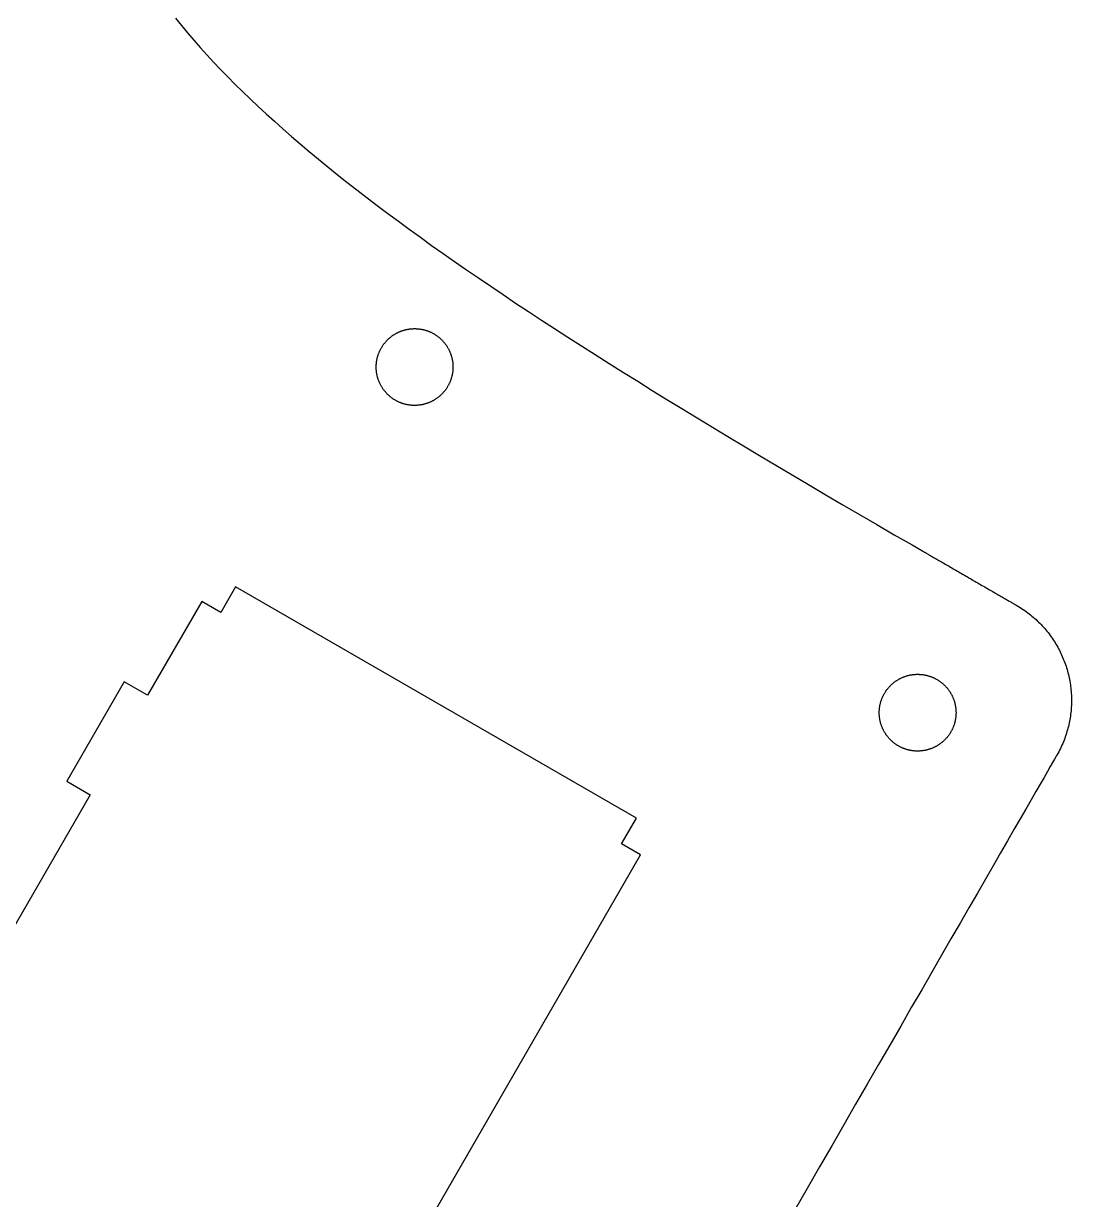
# Model space of a CAD drawing. Header units: millimetres. Extents: x 6 to 315, y 6 to 140.
# Drawn here: x 286.33 to 315.01, y 37.8 to 69.96 of the extents above; entities that cross this region are included whole.
import ezdxf

# ---------------------------------------------------------------- set-up
doc = ezdxf.new("R2010")
doc.units = ezdxf.units.MM
doc.layers.add('CUT', color=7, linetype='CONTINUOUS', true_color=0x000000)

msp = doc.modelspace()

# ---------------------------------------------------------------- linework, layer by layer
at = {"layer": 'CUT'}
for p, q in [((290.487765, 70.102998), (290.648677, 69.904328)), ((290.648677, 69.904328), (290.814529, 69.705305)), ((290.814529, 69.705305), (290.985674, 69.50593)), ((290.985674, 69.50593), (291.161407, 69.306201)), ((291.161407, 69.306201), (291.34208, 69.10612)), ((291.34208, 69.10612), (291.527693, 68.906039)), ((291.527693, 68.906039), (291.718247, 68.705252)), ((291.718247, 68.705252), (291.913741, 68.503759)), ((291.913741, 68.503759), (292.114175, 68.302266)), ((292.114175, 68.302266), (292.319902, 68.100068)), ((292.319902, 68.100068), (292.530217, 67.897516)), ((292.530217, 67.897516), (292.745825, 67.693906)), ((292.745825, 67.693906), (292.966373, 67.489943)), ((292.966373, 67.489943), (293.191861, 67.285628)), ((293.191861, 67.285628), (293.422643, 67.080253)), ((293.422643, 67.080253), (293.658365, 66.874173)), ((293.658365, 66.874173), (293.899027, 66.667387)), ((293.899027, 66.667387), (294.144982, 66.459895)), ((294.144982, 66.459895), (294.395878, 66.251345)), ((294.395878, 66.251345), (294.652066, 66.042089)), ((294.652066, 66.042089), (294.913195, 65.831774)), ((294.913195, 65.831774), (295.179265, 65.620754)), ((295.179265, 65.620754), (295.450627, 65.408675)), ((295.450627, 65.408675), (295.727283, 65.195537)), ((295.727283, 65.195537), (296.008879, 64.980988)), ((296.008879, 64.980988), (296.295768, 64.765733)), ((296.295768, 64.765733), (296.58795, 64.549419)), ((296.58795, 64.549419), (296.885072, 64.331694)), ((296.885072, 64.331694), (297.187488, 64.11291)), ((297.187488, 64.11291), (297.495197, 63.892715)), ((297.495197, 63.892715), (297.808199, 63.671461)), ((297.808199, 63.671461), (298.126141, 63.448796)), ((298.126141, 63.448796), (298.449729, 63.224719)), ((298.449729, 63.224719), (298.778258, 62.999583)), ((298.778258, 62.999583), (299.112079, 62.772683)), ((299.112079, 62.772683), (299.451194, 62.544372)), ((299.451194, 62.544372), (299.795602, 62.314649)), ((299.795602, 62.314649), (300.145303, 62.083162)), ((300.145303, 62.083162), (300.50065, 61.850263)), ((300.50065, 61.850263), (300.860938, 61.615952)), ((296.438683, 61.431751), (296.451386, 61.440573)), ((296.451386, 61.440573), (296.464443, 61.449042)), ((296.464443, 61.449042), (296.477852, 61.457511)), ((296.477852, 61.457511), (296.491262, 61.465627)), ((296.491262, 61.465627), (296.504671, 61.47339)), ((296.504671, 61.47339), (296.51808, 61.481153)), ((296.51808, 61.481153), (296.531842, 61.488917)), ((296.531842, 61.488917), (296.545957, 61.495974)), ((296.545957, 61.495974), (296.55972, 61.503385)), ((296.55972, 61.503385), (296.573835, 61.510089)), ((296.573835, 61.510089), (296.58795, 61.516794)), ((296.58795, 61.516794), (296.602418, 61.523499)), ((296.602418, 61.523499), (296.616886, 61.52985)), ((296.616886, 61.52985), (296.631354, 61.535849)), ((296.631354, 61.535849), (296.646175, 61.541848)), ((296.646175, 61.541848), (296.660995, 61.547494)), ((296.660995, 61.547494), (296.675816, 61.552787)), ((296.675816, 61.552787), (296.690637, 61.558081)), ((296.690637, 61.558081), (296.705811, 61.563021)), ((296.705811, 61.563021), (296.720984, 61.567961)), ((296.720984, 61.567961), (296.736158, 61.572549)), ((296.736158, 61.572549), (296.751685, 61.576783)), ((296.751685, 61.576783), (296.767211, 61.581018)), ((296.767211, 61.581018), (296.782738, 61.584899)), ((296.782738, 61.584899), (296.798265, 61.588428)), ((296.798265, 61.588428), (296.814144, 61.591957)), ((296.814144, 61.591957), (296.830023, 61.595133)), ((296.830023, 61.595133), (296.845903, 61.597956)), ((296.845903, 61.597956), (296.861782, 61.600779)), ((296.861782, 61.600779), (296.878015, 61.603249)), ((296.878015, 61.603249), (296.894247, 61.605366)), ((296.894247, 61.605366), (296.910479, 61.607483)), ((296.910479, 61.607483), (296.926712, 61.609248)), ((296.926712, 61.609248), (296.942944, 61.610659)), ((296.942944, 61.610659), (296.959529, 61.611718)), ((296.959529, 61.611718), (296.976115, 61.612777)), ((296.976115, 61.612777), (296.9927, 61.613482)), ((296.9927, 61.613482), (297.009285, 61.613835)), ((297.009285, 61.613835), (297.02587, 61.614188)), ((297.02587, 61.614188), (297.042808, 61.614188)), ((297.042808, 61.614188), (297.059394, 61.613835)), ((297.059394, 61.613835), (297.075979, 61.613129)), ((297.075979, 61.613129), (297.092564, 61.612424)), ((297.092564, 61.612424), (297.109149, 61.611365)), ((297.109149, 61.611365), (297.125382, 61.609954)), ((297.125382, 61.609954), (297.141967, 61.608189)), ((297.141967, 61.608189), (297.158199, 61.606425)), ((297.158199, 61.606425), (297.174431, 61.604308)), ((297.174431, 61.604308), (297.190311, 61.60219)), ((297.190311, 61.60219), (297.206543, 61.599367)), ((297.206543, 61.599367), (297.222423, 61.596544)), ((297.222423, 61.596544), (297.238302, 61.593721)), ((297.238302, 61.593721), (297.254182, 61.590192)), ((297.254182, 61.590192), (297.269708, 61.586664)), ((297.269708, 61.586664), (297.285588, 61.582782)), ((297.285588, 61.582782), (297.301114, 61.5789)), ((297.301114, 61.5789), (297.316288, 61.574666)), ((297.316288, 61.574666), (297.331815, 61.570078)), ((297.331815, 61.570078), (297.346988, 61.565491)), ((297.346988, 61.565491), (297.362162, 61.560551)), ((297.362162, 61.560551), (297.376983, 61.55561)), ((297.376983, 61.55561), (297.392157, 61.550317)), ((297.392157, 61.550317), (297.406977, 61.544671)), ((297.406977, 61.544671), (297.421798, 61.538672)), ((297.421798, 61.538672), (297.436266, 61.532673)), ((297.436266, 61.532673), (297.450734, 61.526675)), ((297.450734, 61.526675), (297.465202, 61.520323)), ((297.465202, 61.520323), (297.479317, 61.513618)), ((297.479317, 61.513618), (297.493432, 61.506561)), ((297.493432, 61.506561), (297.507547, 61.499856)), ((297.507547, 61.499856), (297.521662, 61.492445)), ((297.521662, 61.492445), (297.535425, 61.485035)), ((297.535425, 61.485035), (297.548834, 61.477272)), ((297.548834, 61.477272), (297.562596, 61.469508)), ((297.562596, 61.469508), (297.576005, 61.461392)), ((297.576005, 61.461392), (297.589062, 61.453276)), ((297.589062, 61.453276), (297.602471, 61.444807)), ((297.602471, 61.444807), (297.615528, 61.436338)), ((297.615528, 61.436338), (297.628231, 61.427516)), ((300.860938, 61.615952), (301.226518, 61.379878)), ((296.130621, 61.106398), (296.138737, 61.119807)), ((296.138737, 61.119807), (296.147206, 61.132864)), ((296.147206, 61.132864), (296.155675, 61.14592)), ((296.155675, 61.14592), (296.164497, 61.158977)), ((296.164497, 61.158977), (296.173319, 61.17168)), ((296.173319, 61.17168), (296.182494, 61.184384)), ((296.182494, 61.184384), (296.191669, 61.196735)), ((296.191669, 61.196735), (296.201197, 61.209085)), ((296.201197, 61.209085), (296.211077, 61.221436)), ((296.211077, 61.221436), (296.220958, 61.233434)), ((296.220958, 61.233434), (296.230838, 61.245432)), ((296.230838, 61.245432), (296.241072, 61.257077)), ((296.241072, 61.257077), (296.251305, 61.268721)), ((296.251305, 61.268721), (296.261891, 61.280014)), ((296.261891, 61.280014), (296.272478, 61.291306)), ((296.272478, 61.291306), (296.283417, 61.302598)), ((296.283417, 61.302598), (296.294356, 61.313537)), ((296.294356, 61.313537), (296.305648, 61.324476)), ((296.305648, 61.324476), (296.31694, 61.335062)), ((296.31694, 61.335062), (296.328232, 61.345296)), ((296.328232, 61.345296), (296.339877, 61.355882)), ((296.339877, 61.355882), (296.351875, 61.365763)), ((296.351875, 61.365763), (296.363873, 61.375643)), ((296.363873, 61.375643), (296.375871, 61.385524)), ((296.375871, 61.385524), (296.388221, 61.395051)), ((296.388221, 61.395051), (296.400572, 61.404579)), ((296.400572, 61.404579), (296.412923, 61.413754)), ((296.412923, 61.413754), (296.425626, 61.422929)), ((296.425626, 61.422929), (296.438683, 61.431751)), ((297.628231, 61.427516), (297.640935, 61.418341)), ((297.640935, 61.418341), (297.653638, 61.409167)), ((297.653638, 61.409167), (297.665989, 61.399992)), ((297.665989, 61.399992), (297.67834, 61.390464)), ((297.67834, 61.390464), (297.690691, 61.380583)), ((297.690691, 61.380583), (297.702688, 61.370703)), ((297.702688, 61.370703), (297.714333, 61.360822)), ((297.714333, 61.360822), (297.725978, 61.350589)), ((297.725978, 61.350589), (297.737623, 61.340355)), ((297.737623, 61.340355), (297.749268, 61.329769)), ((297.749268, 61.329769), (297.760207, 61.31883)), ((297.760207, 61.31883), (297.771499, 61.307891)), ((297.771499, 61.307891), (297.782439, 61.296952)), ((297.782439, 61.296952), (297.793025, 61.28566)), ((297.793025, 61.28566), (297.803611, 61.274367)), ((297.803611, 61.274367), (297.814197, 61.262723)), ((297.814197, 61.262723), (297.824431, 61.251078)), ((297.824431, 61.251078), (297.834664, 61.239433)), ((297.834664, 61.239433), (297.844545, 61.227435)), ((297.844545, 61.227435), (297.854073, 61.215437)), ((297.854073, 61.215437), (297.863953, 61.203086)), ((297.863953, 61.203086), (297.873128, 61.190736)), ((297.873128, 61.190736), (297.882303, 61.178032)), ((297.882303, 61.178032), (297.891478, 61.165328)), ((297.891478, 61.165328), (297.900299, 61.152625)), ((297.900299, 61.152625), (297.909121, 61.139568)), ((297.909121, 61.139568), (297.91759, 61.126512)), ((297.91759, 61.126512), (297.925707, 61.113103)), ((301.226518, 61.379878), (301.597745, 61.142039)), ((301.597745, 61.142039), (301.974265, 60.902788)), ((296.00288, 60.784221), (296.006408, 60.799748)), ((296.006408, 60.799748), (296.009937, 60.815627)), ((296.009937, 60.815627), (296.014172, 60.831154)), ((296.014172, 60.831154), (296.018406, 60.846681)), ((296.018406, 60.846681), (296.022641, 60.861854)), ((296.022641, 60.861854), (296.027228, 60.877028)), ((296.027228, 60.877028), (296.032169, 60.892202)), ((296.032169, 60.892202), (296.037109, 60.907375)), ((296.037109, 60.907375), (296.042402, 60.922196)), ((296.042402, 60.922196), (296.048048, 60.937017)), ((296.048048, 60.937017), (296.053694, 60.951838)), ((296.053694, 60.951838), (296.059693, 60.966659)), ((296.059693, 60.966659), (296.065692, 60.981127)), ((296.065692, 60.981127), (296.072396, 60.995595)), ((296.072396, 60.995595), (296.078748, 61.00971)), ((296.078748, 61.00971), (296.085453, 61.023825)), ((296.085453, 61.023825), (296.09251, 61.03794)), ((296.09251, 61.03794), (296.099921, 61.052055)), ((296.099921, 61.052055), (296.107331, 61.065817)), ((296.107331, 61.065817), (296.114742, 61.079579)), ((296.114742, 61.079579), (296.122505, 61.092989)), ((296.122505, 61.092989), (296.130621, 61.106398)), ((297.925707, 61.113103), (297.933823, 61.099693)), ((297.933823, 61.099693), (297.941586, 61.086284)), ((297.941586, 61.086284), (297.949349, 61.072522)), ((297.949349, 61.072522), (297.95676, 61.05876)), ((297.95676, 61.05876), (297.96417, 61.044997)), ((297.96417, 61.044997), (297.971228, 61.030882)), ((297.971228, 61.030882), (297.978285, 61.016767)), ((297.978285, 61.016767), (297.98499, 61.002652)), ((297.98499, 61.002652), (297.991342, 60.988184)), ((297.991342, 60.988184), (297.997694, 60.973716)), ((297.997694, 60.973716), (298.003692, 60.959248)), ((298.003692, 60.959248), (298.009338, 60.944427)), ((298.009338, 60.944427), (298.014985, 60.929607)), ((298.014985, 60.929607), (298.020631, 60.914786)), ((298.020631, 60.914786), (298.025571, 60.899965)), ((298.025571, 60.899965), (298.030511, 60.884791)), ((298.030511, 60.884791), (298.035451, 60.869618)), ((298.035451, 60.869618), (298.040039, 60.854091)), ((298.040039, 60.854091), (298.044273, 60.838917)), ((298.044273, 60.838917), (298.048155, 60.823391)), ((298.048155, 60.823391), (298.052037, 60.807864)), ((298.052037, 60.807864), (298.055565, 60.791985)), ((298.055565, 60.791985), (298.059094, 60.776458)), ((301.974265, 60.902788), (302.356078, 60.66142)), ((295.979943, 60.58908), (295.980648, 60.606018)), ((295.979943, 60.572495), (295.979943, 60.58908)), ((295.979943, 60.55591), (295.979943, 60.572495)), ((295.979943, 60.538972), (295.979943, 60.55591)), ((295.980648, 60.522387), (295.979943, 60.538972)), ((295.980648, 60.606018), (295.981354, 60.622604)), ((295.981354, 60.505801), (295.980648, 60.522387)), ((295.981354, 60.622604), (295.982413, 60.638836)), ((295.982413, 60.489216), (295.981354, 60.505801)), ((295.982413, 60.638836), (295.983824, 60.655421)), ((295.983824, 60.472984), (295.982413, 60.489216)), ((295.983824, 60.655421), (295.985236, 60.671654)), ((295.985236, 60.456399), (295.983824, 60.472984)), ((295.985236, 60.671654), (295.987, 60.688239)), ((295.987, 60.688239), (295.989118, 60.704471)), ((295.989118, 60.704471), (295.991235, 60.720351)), ((295.991235, 60.720351), (295.994058, 60.736583)), ((295.994058, 60.736583), (295.996528, 60.752462)), ((295.996528, 60.752462), (295.999704, 60.768342)), ((295.999704, 60.768342), (296.00288, 60.784221)), ((298.059094, 60.776458), (298.06227, 60.760579)), ((298.06227, 60.760579), (298.065093, 60.744346)), ((298.065093, 60.744346), (298.067916, 60.728467)), ((298.067916, 60.728467), (298.070033, 60.712234)), ((298.070033, 60.712234), (298.072151, 60.696355)), ((298.072151, 60.696355), (298.074268, 60.67977)), ((298.074268, 60.67977), (298.076032, 60.663537)), ((298.076032, 60.663537), (298.077444, 60.647305)), ((298.077444, 60.4811), (298.076032, 60.464868)), ((298.077444, 60.647305), (298.078502, 60.63072)), ((298.078502, 60.497685), (298.077444, 60.4811)), ((298.078502, 60.63072), (298.079208, 60.614135)), ((298.079208, 60.51427), (298.078502, 60.497685)), ((298.079208, 60.614135), (298.079914, 60.597549)), ((298.079914, 60.530856), (298.079208, 60.51427)), ((298.079914, 60.597549), (298.080267, 60.580964)), ((298.080267, 60.547441), (298.079914, 60.530856)), ((298.080267, 60.580964), (298.08062, 60.564026)), ((298.08062, 60.564026), (298.080267, 60.547441)), ((302.356078, 60.66142), (302.743184, 60.418288)), ((295.987, 60.440166), (295.985236, 60.456399)), ((295.989118, 60.423934), (295.987, 60.440166)), ((295.991235, 60.408054), (295.989118, 60.423934)), ((295.994058, 60.391822), (295.991235, 60.408054)), ((295.996528, 60.375943), (295.994058, 60.391822)), ((295.999704, 60.360063), (295.996528, 60.375943)), ((296.00288, 60.344184), (295.999704, 60.360063)), ((296.006408, 60.328304), (296.00288, 60.344184)), ((296.009937, 60.312778), (296.006408, 60.328304)), ((296.014172, 60.297251), (296.009937, 60.312778)), ((296.018406, 60.281724), (296.014172, 60.297251)), ((296.022641, 60.266551), (296.018406, 60.281724)), ((296.027228, 60.251024), (296.022641, 60.266551)), ((296.032169, 60.23585), (296.027228, 60.251024)), ((296.037109, 60.22103), (296.032169, 60.23585)), ((296.042402, 60.205856), (296.037109, 60.22103)), ((296.048048, 60.191035), (296.042402, 60.205856)), ((296.053694, 60.176567), (296.048048, 60.191035)), ((296.059693, 60.161746), (296.053694, 60.176567)), ((296.065692, 60.147278), (296.059693, 60.161746)), ((297.997694, 60.154689), (297.991342, 60.140221)), ((298.003692, 60.169157), (297.997694, 60.154689)), ((298.009338, 60.183625), (298.003692, 60.169157)), ((298.014985, 60.198445), (298.009338, 60.183625)), ((298.020631, 60.213619), (298.014985, 60.198445)), ((298.025571, 60.22844), (298.020631, 60.213619)), ((298.030511, 60.243614), (298.025571, 60.22844)), ((298.035451, 60.258787), (298.030511, 60.243614)), ((298.040039, 60.273961), (298.035451, 60.258787)), ((298.044273, 60.289488), (298.040039, 60.273961)), ((298.048155, 60.305014), (298.044273, 60.289488)), ((298.052037, 60.320541), (298.048155, 60.305014)), ((298.055565, 60.33642), (298.052037, 60.320541)), ((298.059094, 60.351947), (298.055565, 60.33642)), ((298.06227, 60.367826), (298.059094, 60.351947)), ((298.065093, 60.383706), (298.06227, 60.367826)), ((298.067916, 60.399938), (298.065093, 60.383706)), ((298.070033, 60.415818), (298.067916, 60.399938)), ((298.072151, 60.43205), (298.070033, 60.415818)), ((298.074268, 60.448282), (298.072151, 60.43205)), ((298.076032, 60.464868), (298.074268, 60.448282)), ((302.743184, 60.418288), (303.135583, 60.173391)), ((303.135583, 60.173391), (303.533628, 59.92673)), ((296.072396, 60.13281), (296.065692, 60.147278)), ((296.078748, 60.118695), (296.072396, 60.13281)), ((296.085453, 60.104227), (296.078748, 60.118695)), ((296.09251, 60.090465), (296.085453, 60.104227)), ((296.099921, 60.07635), (296.09251, 60.090465)), ((296.107331, 60.062588), (296.099921, 60.07635)), ((296.114742, 60.048826), (296.107331, 60.062588)), ((296.122505, 60.035416), (296.114742, 60.048826)), ((296.130621, 60.022007), (296.122505, 60.035416)), ((296.138737, 60.008598), (296.130621, 60.022007)), ((296.147206, 59.995541), (296.138737, 60.008598)), ((296.155675, 59.982485), (296.147206, 59.995541)), ((296.164497, 59.969428), (296.155675, 59.982485)), ((296.173319, 59.956725), (296.164497, 59.969428)), ((296.182494, 59.944021), (296.173319, 59.956725)), ((296.191669, 59.93167), (296.182494, 59.944021)), ((296.201197, 59.91932), (296.191669, 59.93167)), ((296.211077, 59.906969), (296.201197, 59.91932)), ((296.220958, 59.894971), (296.211077, 59.906969)), ((296.230838, 59.882973), (296.220958, 59.894971)), ((296.241072, 59.871328), (296.230838, 59.882973)), ((296.251305, 59.859683), (296.241072, 59.871328)), ((296.261891, 59.848391), (296.251305, 59.859683)), ((296.272478, 59.837099), (296.261891, 59.848391)), ((296.283417, 59.825807), (296.272478, 59.837099)), ((297.782439, 59.831453), (297.771499, 59.820161)), ((297.793025, 59.842393), (297.782439, 59.831453)), ((297.803611, 59.854037), (297.793025, 59.842393)), ((297.814197, 59.86533), (297.803611, 59.854037)), ((297.824431, 59.876974), (297.814197, 59.86533)), ((297.834664, 59.888972), (297.824431, 59.876974)), ((297.844545, 59.90097), (297.834664, 59.888972)), ((297.854073, 59.912968), (297.844545, 59.90097)), ((297.863953, 59.925319), (297.854073, 59.912968)), ((297.873128, 59.937669), (297.863953, 59.925319)), ((297.882303, 59.950373), (297.873128, 59.937669)), ((297.891478, 59.963076), (297.882303, 59.950373)), ((297.900299, 59.97578), (297.891478, 59.963076)), ((297.909121, 59.988836), (297.900299, 59.97578)), ((297.91759, 60.001893), (297.909121, 59.988836)), ((297.925707, 60.015302), (297.91759, 60.001893)), ((297.933823, 60.028712), (297.925707, 60.015302)), ((297.941586, 60.042121), (297.933823, 60.028712)), ((297.949349, 60.05553), (297.941586, 60.042121)), ((297.95676, 60.069292), (297.949349, 60.05553)), ((297.96417, 60.083408), (297.95676, 60.069292)), ((297.971228, 60.09717), (297.96417, 60.083408)), ((297.978285, 60.111285), (297.971228, 60.09717)), ((297.98499, 60.125753), (297.978285, 60.111285)), ((297.991342, 60.140221), (297.98499, 60.125753)), ((303.533628, 59.92673), (303.936967, 59.678305)), ((296.294356, 59.814868), (296.283417, 59.825807)), ((296.305648, 59.803929), (296.294356, 59.814868)), ((296.31694, 59.793343), (296.305648, 59.803929)), ((296.328232, 59.782756), (296.31694, 59.793343)), ((296.339877, 59.772523), (296.328232, 59.782756)), ((296.351875, 59.762642), (296.339877, 59.772523)), ((296.363873, 59.752409), (296.351875, 59.762642)), ((296.375871, 59.742881), (296.363873, 59.752409)), ((296.388221, 59.733001), (296.375871, 59.742881)), ((296.400572, 59.723826), (296.388221, 59.733001)), ((296.412923, 59.714298), (296.400572, 59.723826)), ((296.425626, 59.705476), (296.412923, 59.714298)), ((296.438683, 59.696301), (296.425626, 59.705476)), ((296.451386, 59.687832), (296.438683, 59.696301)), ((296.464443, 59.679363), (296.451386, 59.687832)), ((296.477852, 59.670894), (296.464443, 59.679363)), ((296.491262, 59.662778), (296.477852, 59.670894)), ((296.504671, 59.655015), (296.491262, 59.662778)), ((296.51808, 59.647252), (296.504671, 59.655015)), ((296.531842, 59.639488), (296.51808, 59.647252)), ((296.545957, 59.632078), (296.531842, 59.639488)), ((296.55972, 59.62502), (296.545957, 59.632078)), ((296.573835, 59.618316), (296.55972, 59.62502)), ((296.58795, 59.611258), (296.573835, 59.618316)), ((296.602418, 59.604906), (296.58795, 59.611258)), ((296.616886, 59.598554), (296.602418, 59.604906)), ((296.631354, 59.592556), (296.616886, 59.598554)), ((296.646175, 59.586557), (296.631354, 59.592556)), ((296.660995, 59.580911), (296.646175, 59.586557)), ((296.675816, 59.575617), (296.660995, 59.580911)), ((296.690637, 59.570324), (296.675816, 59.575617)), ((296.705811, 59.565031), (296.690637, 59.570324)), ((296.720984, 59.560444), (296.705811, 59.565031)), ((296.736158, 59.555856), (296.720984, 59.560444)), ((296.751685, 59.551622), (296.736158, 59.555856)), ((296.767211, 59.547387), (296.751685, 59.551622)), ((296.782738, 59.543506), (296.767211, 59.547387)), ((296.798265, 59.539977), (296.782738, 59.543506)), ((296.814144, 59.536448), (296.798265, 59.539977)), ((296.830023, 59.533272), (296.814144, 59.536448)), ((296.845903, 59.530096), (296.830023, 59.533272)), ((296.861782, 59.527626), (296.845903, 59.530096)), ((296.878015, 59.525156), (296.861782, 59.527626)), ((296.894247, 59.523039), (296.878015, 59.525156)), ((296.910479, 59.520922), (296.894247, 59.523039)), ((296.926712, 59.519157), (296.910479, 59.520922)), ((296.942944, 59.517746), (296.926712, 59.519157)), ((296.959529, 59.516334), (296.942944, 59.517746)), ((296.976115, 59.515628), (296.959529, 59.516334)), ((296.9927, 59.514923), (296.976115, 59.515628)), ((297.009285, 59.514217), (296.9927, 59.514923)), ((297.02587, 59.514217), (297.009285, 59.514217)), ((297.042808, 59.514217), (297.02587, 59.514217)), ((297.059394, 59.51457), (297.042808, 59.514217)), ((297.075979, 59.515276), (297.059394, 59.51457)), ((297.092564, 59.515981), (297.075979, 59.515276)), ((297.109149, 59.51704), (297.092564, 59.515981)), ((297.125382, 59.518451), (297.109149, 59.51704)), ((297.141967, 59.519863), (297.125382, 59.518451)), ((297.158199, 59.52198), (297.141967, 59.519863)), ((297.174431, 59.524097), (297.158199, 59.52198)), ((297.190311, 59.526215), (297.174431, 59.524097)), ((297.206543, 59.529038), (297.190311, 59.526215)), ((297.222423, 59.531861), (297.206543, 59.529038)), ((297.238302, 59.534684), (297.222423, 59.531861)), ((297.254182, 59.538213), (297.238302, 59.534684)), ((297.269708, 59.541741), (297.254182, 59.538213)), ((297.285588, 59.54527), (297.269708, 59.541741)), ((297.301114, 59.549505), (297.285588, 59.54527)), ((297.316288, 59.553739), (297.301114, 59.549505)), ((297.331815, 59.557974), (297.316288, 59.553739)), ((297.346988, 59.562914), (297.331815, 59.557974)), ((297.362162, 59.567501), (297.346988, 59.562914)), ((297.376983, 59.572794), (297.362162, 59.567501)), ((297.392157, 59.578088), (297.376983, 59.572794)), ((297.406977, 59.583734), (297.392157, 59.578088)), ((297.421798, 59.58938), (297.406977, 59.583734)), ((297.436266, 59.595379), (297.421798, 59.58938)), ((297.450734, 59.60173), (297.436266, 59.595379)), ((297.465202, 59.608082), (297.450734, 59.60173)), ((297.479317, 59.614787), (297.465202, 59.608082)), ((297.493432, 59.621491), (297.479317, 59.614787)), ((297.507547, 59.628549), (297.493432, 59.621491)), ((297.521662, 59.635959), (297.507547, 59.628549)), ((297.535425, 59.64337), (297.521662, 59.635959)), ((297.548834, 59.651133), (297.535425, 59.64337)), ((297.562596, 59.658896), (297.548834, 59.651133)), ((297.576005, 59.667013), (297.562596, 59.658896)), ((297.589062, 59.675129), (297.576005, 59.667013)), ((297.602471, 59.683598), (297.589062, 59.675129)), ((297.615528, 59.692067), (297.602471, 59.683598)), ((297.628231, 59.700889), (297.615528, 59.692067)), ((297.640935, 59.709711), (297.628231, 59.700889)), ((297.653638, 59.718886), (297.640935, 59.709711)), ((297.665989, 59.728413), (297.653638, 59.718886)), ((297.67834, 59.737941), (297.665989, 59.728413)), ((297.690691, 59.747469), (297.67834, 59.737941)), ((297.702688, 59.757349), (297.690691, 59.747469)), ((297.714333, 59.767583), (297.702688, 59.757349)), ((297.725978, 59.777816), (297.714333, 59.767583)), ((297.737623, 59.788049), (297.725978, 59.777816)), ((297.749268, 59.798636), (297.737623, 59.788049)), ((297.760207, 59.809575), (297.749268, 59.798636)), ((297.771499, 59.820161), (297.760207, 59.809575)), ((303.936967, 59.678305), (304.345951, 59.427762)), ((304.345951, 59.427762), (304.760229, 59.175102)), ((304.760229, 59.175102), (305.1798, 58.920678)), ((305.1798, 58.920678), (305.605016, 58.664136)), ((305.605016, 58.664136), (306.035526, 58.40583)), ((306.035526, 58.40583), (306.471682, 58.145054)), ((306.471682, 58.145054), (306.913485, 57.882161)), ((306.913485, 57.882161), (307.36058, 57.61715)), ((307.36058, 57.61715), (307.813321, 57.349669)), ((307.813321, 57.349669), (308.271355, 57.080424)), ((308.271355, 57.080424), (308.735036, 56.808709)), ((308.735036, 56.808709), (309.204362, 56.534523)), ((309.204362, 56.534523), (309.678982, 56.257868)), ((309.678982, 56.257868), (310.159247, 55.979095)), ((310.159247, 55.979095), (310.645512, 55.697852)), ((310.645512, 55.697852), (310.911228, 55.54435)), ((310.911228, 55.54435), (310.91264, 55.543292)), ((310.91264, 55.543292), (310.915816, 55.541527)), ((310.915816, 55.541527), (310.920403, 55.538704)), ((310.920403, 55.538704), (310.926755, 55.535176)), ((310.926755, 55.535176), (310.934518, 55.530588)), ((310.934518, 55.530588), (310.943693, 55.525295)), ((310.943693, 55.525295), (310.954279, 55.519296)), ((310.954279, 55.519296), (310.966277, 55.512239)), ((310.966277, 55.512239), (310.979686, 55.504475)), ((310.979686, 55.504475), (310.994507, 55.496006)), ((310.994507, 55.496006), (311.010387, 55.486831)), ((311.010387, 55.486831), (311.027678, 55.476951)), ((311.027678, 55.476951), (311.04638, 55.466012)), ((311.04638, 55.466012), (311.065788, 55.45472)), ((311.065788, 55.45472), (311.086961, 55.442722)), ((311.086961, 55.442722), (311.108839, 55.430018)), ((311.108839, 55.430018), (311.131776, 55.416609)), ((311.131776, 55.416609), (311.155772, 55.402847)), ((311.155772, 55.402847), (311.181179, 55.388379)), ((311.181179, 55.388379), (311.207292, 55.373205)), ((311.207292, 55.373205), (311.234111, 55.357678)), ((311.234111, 55.357678), (311.262341, 55.341446)), ((311.262341, 55.341446), (311.290924, 55.324861)), ((311.290924, 55.324861), (311.320919, 55.30757)), ((311.320919, 55.30757), (311.351266, 55.289926)), ((311.351266, 55.289926), (311.382672, 55.271929)), ((311.382672, 55.271929), (311.414784, 55.253227)), ((311.414784, 55.253227), (311.447601, 55.234524)), ((311.447601, 55.234524), (311.481125, 55.215116)), ((311.481125, 55.215116), (311.515354, 55.195355)), ((311.515354, 55.195355), (311.549936, 55.175241)), ((311.549936, 55.175241), (311.585223, 55.154774)), ((311.585223, 55.154774), (311.621217, 55.134307)), ((311.621217, 55.134307), (311.657563, 55.113135)), ((311.657563, 55.113135), (311.694262, 55.091962)), ((311.694262, 55.091962), (311.731667, 55.070436)), ((311.731667, 55.070436), (311.769425, 55.048558)), ((311.769425, 55.048558), (311.807536, 55.02668)), ((311.807536, 55.02668), (311.846, 55.004448)), ((311.846, 55.004448), (311.884816, 54.981864)), ((311.884816, 54.981864), (311.923985, 54.95928)), ((311.923985, 54.95928), (311.963155, 54.936696)), ((311.963155, 54.936696), (312.002677, 54.913759)), ((312.002677, 54.913759), (312.042199, 54.891175)), ((312.042199, 54.891175), (312.082074, 54.867885)), ((312.082074, 54.867885), (312.121949, 54.844948)), ((312.121949, 54.844948), (312.162177, 54.822011)), ((312.162177, 54.822011), (312.202053, 54.798721)), ((312.202053, 54.798721), (312.24228, 54.775784)), ((312.24228, 54.775784), (312.282156, 54.752494)), ((312.282156, 54.752494), (312.322031, 54.729557)), ((312.322031, 54.729557), (312.361906, 54.70662)), ((312.361906, 54.70662), (312.401781, 54.68333)), ((312.401781, 54.68333), (312.441303, 54.660746)), ((292.128147, 54.55595), (291.722545, 53.852953)), ((303.099727, 48.221738), (292.128147, 54.55595)), ((312.441303, 54.660746), (312.480472, 54.637809)), ((312.480472, 54.637809), (312.519642, 54.615225)), ((312.519642, 54.615225), (312.558458, 54.592994)), ((312.558458, 54.592994), (312.597275, 54.570763)), ((312.597275, 54.570763), (312.635385, 54.548531)), ((312.635385, 54.548531), (312.673143, 54.526653)), ((312.673143, 54.526653), (312.710901, 54.505127)), ((312.710901, 54.505127), (312.747953, 54.483602)), ((312.747953, 54.483602), (312.7843, 54.462429)), ((312.7843, 54.462429), (312.820293, 54.44161)), ((312.820293, 54.44161), (312.855934, 54.421143)), ((312.855934, 54.421143), (312.890868, 54.401029)), ((312.890868, 54.401029), (312.92545, 54.381268)), ((312.92545, 54.381268), (312.958974, 54.361507)), ((312.958974, 54.361507), (312.992144, 54.342451)), ((291.202878, 54.15276), (289.72107, 51.585787)), ((291.722545, 53.852953), (291.202878, 54.15276)), ((312.992144, 54.342451), (313.024609, 54.323749)), ((313.024609, 54.323749), (313.056015, 54.305752)), ((313.056015, 54.305752), (313.087068, 54.287755)), ((313.087068, 54.287755), (313.117063, 54.270464)), ((313.117063, 54.270464), (313.146351, 54.253526)), ((313.146351, 54.253526), (313.174582, 54.237294)), ((313.174582, 54.237294), (313.202106, 54.221414)), ((313.202106, 54.221414), (313.228572, 54.206241)), ((313.228572, 54.206241), (313.253979, 54.19142)), ((313.253979, 54.19142), (313.278327, 54.177305)), ((313.278327, 54.177305), (313.30197, 54.163543)), ((313.30197, 54.163543), (313.324201, 54.150839)), ((313.324201, 54.150839), (313.345374, 54.138488)), ((313.345374, 54.138488), (313.365488, 54.126843)), ((313.365488, 54.126843), (313.384543, 54.115904)), ((313.384543, 54.115904), (313.402187, 54.105671)), ((313.402187, 54.105671), (313.418772, 54.096143)), ((313.418772, 54.096143), (313.433946, 54.087321)), ((313.433946, 54.087321), (313.447708, 54.079558)), ((313.447708, 54.079558), (313.460412, 54.072147)), ((313.460412, 54.072147), (313.471704, 54.065796)), ((313.471704, 54.065796), (313.481232, 54.06015)), ((313.481232, 54.06015), (313.489701, 54.055209)), ((313.489701, 54.055209), (313.496405, 54.051328)), ((313.496405, 54.051328), (313.501699, 54.048152)), ((313.501699, 54.048152), (313.50558, 54.046034)), ((313.50558, 54.046034), (313.507698, 54.044976)), ((313.507698, 54.044976), (313.515461, 54.040388)), ((313.515461, 54.040388), (313.55957, 54.014276)), ((313.55957, 54.014276), (313.602621, 53.98781)), ((313.602621, 53.98781), (313.64532, 53.960638)), ((313.64532, 53.960638), (313.687312, 53.932761)), ((313.687312, 53.932761), (313.728951, 53.904178)), ((313.728951, 53.904178), (313.769532, 53.875242)), ((313.769532, 53.875242), (313.80976, 53.8456)), ((313.80976, 53.8456), (313.849282, 53.815606)), ((313.849282, 53.815606), (313.888452, 53.784905)), ((313.888452, 53.784905), (313.926563, 53.753499)), ((313.926563, 53.753499), (313.96432, 53.72174)), ((313.96432, 53.72174), (314.001725, 53.689276)), ((314.001725, 53.689276), (314.038072, 53.656458)), ((314.038072, 53.656458), (314.074065, 53.622935)), ((314.074065, 53.622935), (314.109, 53.589059)), ((314.109, 53.589059), (314.143582, 53.55483)), ((314.143582, 53.55483), (314.177458, 53.519895)), ((314.177458, 53.519895), (314.210981, 53.484254)), ((314.210981, 53.484254), (314.243446, 53.448614)), ((314.243446, 53.448614), (314.275558, 53.412267)), ((314.275558, 53.412267), (314.306964, 53.375568)), ((314.306964, 53.375568), (314.337664, 53.338163)), ((314.337664, 53.338163), (314.367659, 53.300758)), ((314.367659, 53.300758), (314.3973, 53.262647)), ((314.3973, 53.262647), (314.425884, 53.224184)), ((314.425884, 53.224184), (314.454114, 53.185015)), ((314.454114, 53.185015), (314.481285, 53.145845)), ((314.481285, 53.145845), (314.508104, 53.106323)), ((314.508104, 53.106323), (314.534217, 53.066095)), ((314.534217, 53.066095), (314.559624, 53.025867)), ((314.559624, 53.025867), (314.584325, 52.984933)), ((314.584325, 52.984933), (314.608674, 52.943647)), ((314.608674, 52.943647), (314.631964, 52.90236)), ((314.631964, 52.90236), (314.654548, 52.860368)), ((314.654548, 52.860368), (314.676779, 52.818375)), ((314.676779, 52.818375), (314.698305, 52.775677)), ((314.698305, 52.775677), (314.718771, 52.732979)), ((314.718771, 52.732979), (314.738885, 52.689928)), ((314.738885, 52.689928), (314.757941, 52.646524)), ((314.757941, 52.646524), (314.776643, 52.60312)), ((314.776643, 52.60312), (314.79464, 52.559011)), ((314.79464, 52.559011), (314.811931, 52.514901)), ((314.811931, 52.514901), (314.828163, 52.470439)), ((314.828163, 52.470439), (314.844043, 52.425976)), ((310.458487, 52.103799), (310.473661, 52.10874)), ((310.473661, 52.10874), (310.488835, 52.11368)), ((310.488835, 52.11368), (310.504008, 52.118267)), ((310.504008, 52.118267), (310.519182, 52.122502)), ((310.519182, 52.122502), (310.534709, 52.126736)), ((310.534709, 52.126736), (310.550235, 52.130618)), ((310.550235, 52.130618), (310.566115, 52.134147)), ((310.566115, 52.134147), (310.581641, 52.137676)), ((310.581641, 52.137676), (310.597521, 52.140851)), ((310.597521, 52.140851), (310.6134, 52.143674)), ((310.6134, 52.143674), (310.629632, 52.146497)), ((310.629632, 52.146497), (310.645512, 52.148968)), ((310.645512, 52.148968), (310.661744, 52.151085)), ((310.661744, 52.151085), (310.677977, 52.153202)), ((310.677977, 52.153202), (310.694209, 52.154966)), ((310.694209, 52.154966), (310.710794, 52.156378)), ((310.710794, 52.156378), (310.727027, 52.157437)), ((310.727027, 52.157437), (310.743612, 52.158495)), ((310.743612, 52.158495), (310.760197, 52.159201)), ((310.760197, 52.159201), (310.777135, 52.159554)), ((310.777135, 52.159554), (310.79372, 52.159907)), ((310.79372, 52.159907), (310.810306, 52.159907)), ((310.810306, 52.159907), (310.827244, 52.159554)), ((310.827244, 52.159554), (310.843829, 52.158848)), ((310.843829, 52.158848), (310.860414, 52.158142)), ((310.860414, 52.158142), (310.876999, 52.157084)), ((310.876999, 52.157084), (310.893232, 52.155672)), ((310.893232, 52.155672), (310.909464, 52.153908)), ((310.909464, 52.153908), (310.926049, 52.152143)), ((310.926049, 52.152143), (310.941929, 52.150026)), ((310.941929, 52.150026), (310.958161, 52.147909)), ((310.958161, 52.147909), (310.974393, 52.145086)), ((310.974393, 52.145086), (310.990273, 52.142263)), ((310.990273, 52.142263), (311.006152, 52.13944)), ((311.006152, 52.13944), (311.022032, 52.135911)), ((311.022032, 52.135911), (311.037558, 52.132382)), ((311.037558, 52.132382), (311.053085, 52.128501)), ((311.053085, 52.128501), (311.068611, 52.124619)), ((311.068611, 52.124619), (311.084138, 52.120385)), ((311.084138, 52.120385), (311.099312, 52.115797)), ((311.099312, 52.115797), (311.114838, 52.11121)), ((311.114838, 52.11121), (311.130012, 52.106269)), ((314.844043, 52.425976), (314.859217, 52.380808)), ((314.859217, 52.380808), (314.873684, 52.335992)), ((314.873684, 52.335992), (314.887447, 52.290471)), ((314.887447, 52.290471), (314.90015, 52.24495)), ((314.90015, 52.24495), (314.912501, 52.199076)), ((314.912501, 52.199076), (314.924146, 52.153202)), ((314.924146, 52.153202), (314.934732, 52.107328)), ((314.934732, 52.107328), (314.944966, 52.060748)), ((289.079413, 51.956239), (287.509041, 49.236605)), ((289.72107, 51.585787), (289.079413, 51.956239)), ((309.988455, 51.779152), (309.998688, 51.79115)), ((309.998688, 51.79115), (310.008569, 51.802795)), ((310.008569, 51.802795), (310.019155, 51.81444)), ((310.019155, 51.81444), (310.029742, 51.825732)), ((310.029742, 51.825732), (310.040328, 51.837024)), ((310.040328, 51.837024), (310.051267, 51.848316)), ((310.051267, 51.848316), (310.062206, 51.859256)), ((310.062206, 51.859256), (310.073145, 51.870195)), ((310.073145, 51.870195), (310.08479, 51.880781)), ((310.08479, 51.880781), (310.096082, 51.891014)), ((310.096082, 51.891014), (310.107727, 51.901601)), ((310.107727, 51.901601), (310.119725, 51.911481)), ((310.119725, 51.911481), (310.13137, 51.921715)), ((310.13137, 51.921715), (310.143721, 51.931242)), ((310.143721, 51.931242), (310.155719, 51.94077)), ((310.155719, 51.94077), (310.168069, 51.950298)), ((310.168069, 51.950298), (310.180773, 51.959473)), ((310.180773, 51.959473), (310.193476, 51.968647)), ((310.193476, 51.968647), (310.20618, 51.977469)), ((310.20618, 51.977469), (310.219236, 51.986291)), ((310.219236, 51.986291), (310.232293, 51.99476)), ((310.232293, 51.99476), (310.245349, 52.003229)), ((310.245349, 52.003229), (310.258759, 52.011346)), ((310.258759, 52.011346), (310.272168, 52.019109)), ((310.272168, 52.019109), (310.28593, 52.026872)), ((310.28593, 52.026872), (310.299692, 52.034635)), ((310.299692, 52.034635), (310.313455, 52.041693)), ((310.313455, 52.041693), (310.32757, 52.049103)), ((310.32757, 52.049103), (310.341685, 52.055808)), ((310.341685, 52.055808), (310.3558, 52.062513)), ((310.3558, 52.062513), (310.370268, 52.069217)), ((310.370268, 52.069217), (310.384736, 52.075569)), ((310.384736, 52.075569), (310.399204, 52.081568)), ((310.399204, 52.081568), (310.413672, 52.087567)), ((310.413672, 52.087567), (310.428493, 52.093213)), ((310.428493, 52.093213), (310.443313, 52.098506)), ((310.443313, 52.098506), (310.458487, 52.103799)), ((311.130012, 52.106269), (311.144833, 52.101329)), ((311.144833, 52.101329), (311.159654, 52.096036)), ((311.159654, 52.096036), (311.174475, 52.09039)), ((311.174475, 52.09039), (311.189295, 52.084391)), ((311.189295, 52.084391), (311.204116, 52.078392)), ((311.204116, 52.078392), (311.218584, 52.072393)), ((311.218584, 52.072393), (311.232699, 52.066041)), ((311.232699, 52.066041), (311.247167, 52.059337)), ((311.247167, 52.059337), (311.261282, 52.052279)), ((311.261282, 52.052279), (311.275397, 52.045575)), ((311.275397, 52.045575), (311.28916, 52.038164)), ((311.28916, 52.038164), (311.302922, 52.030754)), ((311.302922, 52.030754), (311.316684, 52.02299)), ((311.316684, 52.02299), (311.330093, 52.015227)), ((311.330093, 52.015227), (311.343503, 52.007111)), ((311.343503, 52.007111), (311.356912, 51.998995)), ((311.356912, 51.998995), (311.369968, 51.990526)), ((311.369968, 51.990526), (311.383025, 51.982057)), ((311.383025, 51.982057), (311.396081, 51.973235)), ((311.396081, 51.973235), (311.408785, 51.96406)), ((311.408785, 51.96406), (311.421136, 51.954885)), ((311.421136, 51.954885), (311.433839, 51.94571)), ((311.433839, 51.94571), (311.44619, 51.936183)), ((311.44619, 51.936183), (311.458188, 51.926302)), ((311.458188, 51.926302), (311.470186, 51.916422)), ((311.470186, 51.916422), (311.482183, 51.906541)), ((311.482183, 51.906541), (311.493828, 51.896308)), ((311.493828, 51.896308), (311.505473, 51.886074)), ((311.505473, 51.886074), (311.516765, 51.875488)), ((311.516765, 51.875488), (311.528057, 51.864549)), ((311.528057, 51.864549), (311.539349, 51.853609)), ((311.539349, 51.853609), (311.550289, 51.84267)), ((311.550289, 51.84267), (311.560875, 51.831378)), ((311.560875, 51.831378), (311.571461, 51.820086)), ((311.571461, 51.820086), (311.582048, 51.808441)), ((311.582048, 51.808441), (311.592281, 51.796796)), ((311.592281, 51.796796), (311.602162, 51.785151)), ((314.944966, 52.060748), (314.95414, 52.014521)), ((314.95414, 52.014521), (314.962962, 51.967942)), ((314.962962, 51.967942), (314.970726, 51.921009)), ((314.970726, 51.921009), (314.978136, 51.874429)), ((314.978136, 51.874429), (314.984488, 51.827144)), ((314.984488, 51.827144), (314.990134, 51.780211)), ((309.804959, 51.453094), (309.810252, 51.467915)), ((309.810252, 51.467915), (309.815898, 51.482736)), ((309.815898, 51.482736), (309.821544, 51.497557)), ((309.821544, 51.497557), (309.827543, 51.512377)), ((309.827543, 51.512377), (309.833542, 51.526845)), ((309.833542, 51.526845), (309.839894, 51.541313)), ((309.839894, 51.541313), (309.846598, 51.555428)), ((309.846598, 51.555428), (309.853303, 51.569543)), ((309.853303, 51.569543), (309.860361, 51.583659)), ((309.860361, 51.583659), (309.867418, 51.597774)), ((309.867418, 51.597774), (309.874829, 51.611536)), ((309.874829, 51.611536), (309.882592, 51.625298)), ((309.882592, 51.625298), (309.890355, 51.638707)), ((309.890355, 51.638707), (309.898471, 51.652117)), ((309.898471, 51.652117), (309.906587, 51.665526)), ((309.906587, 51.665526), (309.914704, 51.678582)), ((309.914704, 51.678582), (309.923526, 51.691639)), ((309.923526, 51.691639), (309.931995, 51.704695)), ((309.931995, 51.704695), (309.941169, 51.717399)), ((309.941169, 51.717399), (309.950344, 51.730103)), ((309.950344, 51.730103), (309.959519, 51.742453)), ((309.959519, 51.742453), (309.969047, 51.754804)), ((309.969047, 51.754804), (309.978574, 51.767155)), ((309.978574, 51.767155), (309.988455, 51.779152)), ((311.602162, 51.785151), (311.612042, 51.773154)), ((311.612042, 51.773154), (311.621923, 51.761156)), ((311.621923, 51.761156), (311.63145, 51.748805)), ((311.63145, 51.748805), (311.640978, 51.736454)), ((311.640978, 51.736454), (311.650153, 51.723751)), ((311.650153, 51.723751), (311.659328, 51.711047)), ((311.659328, 51.711047), (311.66815, 51.698344)), ((311.66815, 51.698344), (311.676619, 51.685287)), ((311.676619, 51.685287), (311.685088, 51.672231)), ((311.685088, 51.672231), (311.693557, 51.658821)), ((311.693557, 51.658821), (311.701673, 51.645412)), ((311.701673, 51.645412), (311.709436, 51.632003)), ((311.709436, 51.632003), (311.717199, 51.618241)), ((311.717199, 51.618241), (311.72461, 51.604478)), ((311.72461, 51.604478), (311.73202, 51.590716)), ((311.73202, 51.590716), (311.739078, 51.576601)), ((311.739078, 51.576601), (311.745783, 51.562486)), ((311.745783, 51.562486), (311.752487, 51.548371)), ((311.752487, 51.548371), (311.759192, 51.533903)), ((311.759192, 51.533903), (311.765191, 51.519435)), ((311.765191, 51.519435), (311.77119, 51.504967)), ((311.77119, 51.504967), (311.777189, 51.490146)), ((311.777189, 51.490146), (311.782835, 51.475325)), ((311.782835, 51.475325), (311.788128, 51.460504)), ((314.990134, 51.780211), (314.995074, 51.732926)), ((314.995074, 51.732926), (314.999309, 51.68564)), ((314.999309, 51.68564), (315.002837, 51.638355)), ((315.002837, 51.638355), (315.005308, 51.590716)), ((315.005308, 51.590716), (315.007425, 51.543431)), ((315.007425, 51.543431), (315.008484, 51.495792)), ((315.008484, 51.495792), (315.009189, 51.448154)), ((309.747793, 51.134799), (309.748499, 51.151737)), ((309.748499, 51.151737), (309.749204, 51.168322)), ((309.749204, 51.168322), (309.750263, 51.184555)), ((309.750263, 51.184555), (309.751322, 51.20114)), ((309.751322, 51.20114), (309.753086, 51.217372)), ((309.753086, 51.217372), (309.75485, 51.233957)), ((309.75485, 51.233957), (309.756968, 51.25019)), ((309.756968, 51.25019), (309.759085, 51.266069)), ((309.759085, 51.266069), (309.761555, 51.282302)), ((309.761555, 51.282302), (309.764378, 51.298181)), ((309.764378, 51.298181), (309.767554, 51.314061)), ((309.767554, 51.314061), (309.77073, 51.32994)), ((309.77073, 51.32994), (309.774259, 51.345467)), ((309.774259, 51.345467), (309.777787, 51.361346)), ((309.777787, 51.361346), (309.781669, 51.376873)), ((309.781669, 51.376873), (309.785904, 51.392399)), ((309.785904, 51.392399), (309.790491, 51.407573)), ((309.790491, 51.407573), (309.795078, 51.422747)), ((309.795078, 51.422747), (309.799666, 51.43792)), ((309.799666, 51.43792), (309.804959, 51.453094)), ((311.788128, 51.460504), (311.793421, 51.445684)), ((311.793421, 51.445684), (311.798361, 51.43051)), ((311.798361, 51.43051), (311.803301, 51.415336)), ((311.803301, 51.415336), (311.807536, 51.39981)), ((311.807536, 51.39981), (311.812123, 51.384636)), ((311.812123, 51.384636), (311.816005, 51.369109)), ((311.816005, 51.369109), (311.819887, 51.353583)), ((311.819887, 51.353583), (311.823415, 51.337703)), ((311.823415, 51.337703), (311.826944, 51.322177)), ((311.826944, 51.322177), (311.829767, 51.306297)), ((311.829767, 51.306297), (311.832943, 51.290065)), ((311.832943, 51.290065), (311.835413, 51.274185)), ((311.835413, 51.274185), (311.837883, 51.257953)), ((311.837883, 51.257953), (311.840001, 51.242074)), ((311.840001, 51.242074), (311.841765, 51.225841)), ((311.841765, 51.225841), (311.843529, 51.209256)), ((311.843529, 51.209256), (311.844941, 51.193024)), ((311.844941, 51.193024), (311.846, 51.176438)), ((311.846, 51.176438), (311.847058, 51.159853)), ((311.847058, 51.159853), (311.847764, 51.143268)), ((311.847764, 51.143268), (311.848117, 51.126683)), ((314.99578, 51.161618), (314.99084, 51.113979)), ((315.000014, 51.209609), (314.99578, 51.161618)), ((315.00319, 51.257247), (315.000014, 51.209609)), ((315.006013, 51.304886), (315.00319, 51.257247)), ((315.007778, 51.352524), (315.006013, 51.304886)), ((315.008836, 51.400515), (315.007778, 51.352524)), ((315.009189, 51.448154), (315.008836, 51.400515)), ((309.74744, 51.118214), (309.747793, 51.134799)), ((309.74744, 51.101629), (309.74744, 51.118214)), ((309.747793, 51.08469), (309.74744, 51.101629)), ((309.748499, 51.068105), (309.747793, 51.08469)), ((309.749204, 51.05152), (309.748499, 51.068105)), ((309.750263, 51.034935), (309.749204, 51.05152)), ((309.751322, 51.018702), (309.750263, 51.034935)), ((309.753086, 51.002117), (309.751322, 51.018702)), ((309.75485, 50.985885), (309.753086, 51.002117)), ((309.756968, 50.969653), (309.75485, 50.985885)), ((309.759085, 50.95342), (309.756968, 50.969653)), ((309.761555, 50.937541), (309.759085, 50.95342)), ((309.764378, 50.921308), (309.761555, 50.937541)), ((309.767554, 50.905429), (309.764378, 50.921308)), ((309.77073, 50.889902), (309.767554, 50.905429)), ((309.774259, 50.874023), (309.77073, 50.889902)), ((309.777787, 50.858496), (309.774259, 50.874023)), ((309.781669, 50.84297), (309.777787, 50.858496)), ((309.785904, 50.827443), (309.781669, 50.84297)), ((309.790491, 50.811917), (309.785904, 50.827443)), ((311.812123, 50.835206), (311.807536, 50.81968)), ((311.816005, 50.850733), (311.812123, 50.835206)), ((311.819887, 50.86626), (311.816005, 50.850733)), ((311.823415, 50.881786), (311.819887, 50.86626)), ((311.826944, 50.897666), (311.823415, 50.881786)), ((311.829767, 50.913545), (311.826944, 50.897666)), ((311.832943, 50.929425), (311.829767, 50.913545)), ((311.835413, 50.945304), (311.832943, 50.929425)), ((311.837883, 50.961536), (311.835413, 50.945304)), ((311.840001, 50.977769), (311.837883, 50.961536)), ((311.841765, 50.994001), (311.840001, 50.977769)), ((311.843529, 51.010233), (311.841765, 50.994001)), ((311.844941, 51.026819), (311.843529, 51.010233)), ((311.846, 51.043404), (311.844941, 51.026819)), ((311.847058, 51.059989), (311.846, 51.043404)), ((311.847764, 51.076574), (311.847058, 51.059989)), ((311.848117, 51.09316), (311.847764, 51.076574)), ((311.848117, 51.126683), (311.848117, 51.109745)), ((311.848117, 51.109745), (311.848117, 51.09316)), ((314.945319, 50.828149), (314.934732, 50.780863)), ((314.954846, 50.875787), (314.945319, 50.828149)), ((314.963668, 50.923426), (314.954846, 50.875787)), ((314.971431, 50.971064), (314.963668, 50.923426)), ((314.978842, 51.018702), (314.971431, 50.971064)), ((314.985194, 51.066341), (314.978842, 51.018702)), ((314.99084, 51.113979), (314.985194, 51.066341)), ((309.795078, 50.796743), (309.790491, 50.811917)), ((309.799666, 50.781569), (309.795078, 50.796743)), ((309.804959, 50.766395), (309.799666, 50.781569)), ((309.810252, 50.751575), (309.804959, 50.766395)), ((309.815898, 50.736754), (309.810252, 50.751575)), ((309.821544, 50.721933), (309.815898, 50.736754)), ((309.827543, 50.707465), (309.821544, 50.721933)), ((309.833542, 50.692644), (309.827543, 50.707465)), ((309.839894, 50.678529), (309.833542, 50.692644)), ((309.846598, 50.664061), (309.839894, 50.678529)), ((309.853303, 50.649946), (309.846598, 50.664061)), ((309.860361, 50.635831), (309.853303, 50.649946)), ((309.867418, 50.621716), (309.860361, 50.635831)), ((309.874829, 50.607954), (309.867418, 50.621716)), ((309.882592, 50.594191), (309.874829, 50.607954)), ((309.890355, 50.580782), (309.882592, 50.594191)), ((309.898471, 50.567373), (309.890355, 50.580782)), ((309.906587, 50.553963), (309.898471, 50.567373)), ((309.914704, 50.540907), (309.906587, 50.553963)), ((309.923526, 50.527851), (309.914704, 50.540907)), ((309.931995, 50.514794), (309.923526, 50.527851)), ((309.941169, 50.50209), (309.931995, 50.514794)), ((309.950344, 50.489387), (309.941169, 50.50209)), ((311.659328, 50.508442), (311.650153, 50.495739)), ((311.66815, 50.521146), (311.659328, 50.508442)), ((311.676619, 50.534202), (311.66815, 50.521146)), ((311.685088, 50.547259), (311.676619, 50.534202)), ((311.693557, 50.560668), (311.685088, 50.547259)), ((311.701673, 50.574077), (311.693557, 50.560668)), ((311.709436, 50.587487), (311.701673, 50.574077)), ((311.717199, 50.601249), (311.709436, 50.587487)), ((311.72461, 50.615011), (311.717199, 50.601249)), ((311.73202, 50.628773), (311.72461, 50.615011)), ((311.739078, 50.642888), (311.73202, 50.628773)), ((311.745783, 50.657003), (311.739078, 50.642888)), ((311.752487, 50.671119), (311.745783, 50.657003)), ((311.759192, 50.685587), (311.752487, 50.671119)), ((311.765191, 50.700054), (311.759192, 50.685587)), ((311.77119, 50.714522), (311.765191, 50.700054)), ((311.777189, 50.729343), (311.77119, 50.714522)), ((311.782835, 50.744164), (311.777189, 50.729343)), ((311.788128, 50.758985), (311.782835, 50.744164)), ((311.793421, 50.774159), (311.788128, 50.758985)), ((311.798361, 50.78898), (311.793421, 50.774159)), ((311.803301, 50.804506), (311.798361, 50.78898)), ((311.807536, 50.81968), (311.803301, 50.804506)), ((314.856041, 50.498915), (314.839808, 50.452335)), ((314.871214, 50.545494), (314.856041, 50.498915)), ((314.885329, 50.592427), (314.871214, 50.545494)), ((314.899092, 50.63936), (314.885329, 50.592427)), ((314.911795, 50.686292), (314.899092, 50.63936)), ((314.923793, 50.733578), (314.911795, 50.686292)), ((314.934732, 50.780863), (314.923793, 50.733578)), ((309.959519, 50.477036), (309.950344, 50.489387)), ((309.969047, 50.464686), (309.959519, 50.477036)), ((309.978574, 50.452335), (309.969047, 50.464686)), ((309.988455, 50.440337), (309.978574, 50.452335)), ((309.998688, 50.428339), (309.988455, 50.440337)), ((310.008569, 50.416694), (309.998688, 50.428339)), ((310.019155, 50.405049), (310.008569, 50.416694)), ((310.029742, 50.393757), (310.019155, 50.405049)), ((310.040328, 50.382465), (310.029742, 50.393757)), ((310.051267, 50.371173), (310.040328, 50.382465)), ((310.062206, 50.360234), (310.051267, 50.371173)), ((310.073145, 50.349295), (310.062206, 50.360234)), ((310.08479, 50.338708), (310.073145, 50.349295)), ((310.096082, 50.328475), (310.08479, 50.338708)), ((310.107727, 50.317889), (310.096082, 50.328475)), ((310.119725, 50.308008), (310.107727, 50.317889)), ((310.13137, 50.297775), (310.119725, 50.308008)), ((310.143721, 50.288247), (310.13137, 50.297775)), ((310.155719, 50.278366), (310.143721, 50.288247)), ((310.168069, 50.269192), (310.155719, 50.278366)), ((310.180773, 50.259664), (310.168069, 50.269192)), ((310.193476, 50.250842), (310.180773, 50.259664)), ((310.20618, 50.24202), (310.193476, 50.250842)), ((310.219236, 50.233198), (310.20618, 50.24202)), ((310.232293, 50.224729), (310.219236, 50.233198)), ((310.245349, 50.21626), (310.232293, 50.224729)), ((310.258759, 50.208144), (310.245349, 50.21626)), ((310.272168, 50.200381), (310.258759, 50.208144)), ((310.28593, 50.192617), (310.272168, 50.200381)), ((310.299692, 50.184854), (310.28593, 50.192617)), ((310.313455, 50.177796), (310.299692, 50.184854)), ((310.32757, 50.170386), (310.313455, 50.177796)), ((311.28916, 50.181325), (311.275397, 50.173915)), ((311.302922, 50.188736), (311.28916, 50.181325)), ((311.316684, 50.196499), (311.302922, 50.188736)), ((311.330093, 50.204262), (311.316684, 50.196499)), ((311.343503, 50.212378), (311.330093, 50.204262)), ((311.356912, 50.220495), (311.343503, 50.212378)), ((311.369968, 50.228964), (311.356912, 50.220495)), ((311.383025, 50.237433), (311.369968, 50.228964)), ((311.396081, 50.246255), (311.383025, 50.237433)), ((311.408785, 50.255429), (311.396081, 50.246255)), ((311.421136, 50.264604), (311.408785, 50.255429)), ((311.433839, 50.273779), (311.421136, 50.264604)), ((311.44619, 50.283307), (311.433839, 50.273779)), ((311.458188, 50.292834), (311.44619, 50.283307)), ((311.470186, 50.302715), (311.458188, 50.292834)), ((311.482183, 50.312948), (311.470186, 50.302715)), ((311.493828, 50.323182), (311.482183, 50.312948)), ((311.505473, 50.333415), (311.493828, 50.323182)), ((311.516765, 50.344002), (311.505473, 50.333415)), ((311.528057, 50.354941), (311.516765, 50.344002)), ((311.539349, 50.36588), (311.528057, 50.354941)), ((311.550289, 50.376819), (311.539349, 50.36588)), ((311.560875, 50.388111), (311.550289, 50.376819)), ((311.571461, 50.399403), (311.560875, 50.388111)), ((311.582048, 50.410695), (311.571461, 50.399403)), ((311.592281, 50.422693), (311.582048, 50.410695)), ((311.602162, 50.434338), (311.592281, 50.422693)), ((311.612042, 50.446336), (311.602162, 50.434338)), ((311.621923, 50.458334), (311.612042, 50.446336)), ((311.63145, 50.470684), (311.621923, 50.458334)), ((311.640978, 50.483035), (311.63145, 50.470684)), ((311.650153, 50.495739), (311.640978, 50.483035)), ((314.74806, 50.221553), (314.726888, 50.176032)), ((314.767821, 50.267427), (314.74806, 50.221553)), ((314.78723, 50.313301), (314.767821, 50.267427)), ((314.805579, 50.359528), (314.78723, 50.313301)), ((314.823223, 50.405755), (314.805579, 50.359528)), ((314.839808, 50.452335), (314.823223, 50.405755)), ((310.341685, 50.163681), (310.32757, 50.170386)), ((310.3558, 50.156977), (310.341685, 50.163681)), ((310.370268, 50.150272), (310.3558, 50.156977)), ((310.384736, 50.14392), (310.370268, 50.150272)), ((310.399204, 50.137921), (310.384736, 50.14392)), ((310.413672, 50.131922), (310.399204, 50.137921)), ((310.428493, 50.126276), (310.413672, 50.131922)), ((310.443313, 50.120983), (310.428493, 50.126276)), ((310.458487, 50.11569), (310.443313, 50.120983)), ((310.473661, 50.110397), (310.458487, 50.11569)), ((310.488835, 50.10581), (310.473661, 50.110397)), ((310.504008, 50.101222), (310.488835, 50.10581)), ((310.519182, 50.096988), (310.504008, 50.101222)), ((310.534709, 50.092753), (310.519182, 50.096988)), ((310.550235, 50.088871), (310.534709, 50.092753)), ((310.566115, 50.085343), (310.550235, 50.088871)), ((310.581641, 50.081814), (310.566115, 50.085343)), ((310.597521, 50.078638), (310.581641, 50.081814)), ((310.6134, 50.075815), (310.597521, 50.078638)), ((310.629632, 50.072992), (310.6134, 50.075815)), ((310.645512, 50.070522), (310.629632, 50.072992)), ((310.661744, 50.068405), (310.645512, 50.070522)), ((310.677977, 50.066287), (310.661744, 50.068405)), ((310.694209, 50.064523), (310.677977, 50.066287)), ((310.710794, 50.063111), (310.694209, 50.064523)), ((310.727027, 50.0617), (310.710794, 50.063111)), ((310.743612, 50.060994), (310.727027, 50.0617)), ((310.760197, 50.060288), (310.743612, 50.060994)), ((310.777135, 50.059583), (310.760197, 50.060288)), ((310.79372, 50.059583), (310.777135, 50.059583)), ((310.810306, 50.059583), (310.79372, 50.059583)), ((310.827244, 50.059936), (310.810306, 50.059583)), ((310.843829, 50.060641), (310.827244, 50.059936)), ((310.860414, 50.061347), (310.843829, 50.060641)), ((310.876999, 50.062406), (310.860414, 50.061347)), ((310.893232, 50.063817), (310.876999, 50.062406)), ((310.909464, 50.065229), (310.893232, 50.063817)), ((310.926049, 50.067346), (310.909464, 50.065229)), ((310.941929, 50.069463), (310.926049, 50.067346)), ((310.958161, 50.071581), (310.941929, 50.069463)), ((310.974393, 50.074404), (310.958161, 50.071581)), ((310.990273, 50.077227), (310.974393, 50.074404)), ((311.006152, 50.08005), (310.990273, 50.077227)), ((311.022032, 50.083578), (311.006152, 50.08005)), ((311.037558, 50.087107), (311.022032, 50.083578)), ((311.053085, 50.090636), (311.037558, 50.087107)), ((311.068611, 50.09487), (311.053085, 50.090636)), ((311.084138, 50.099105), (311.068611, 50.09487)), ((311.099312, 50.103339), (311.084138, 50.099105)), ((311.114838, 50.10828), (311.099312, 50.103339)), ((311.130012, 50.11322), (311.114838, 50.10828)), ((311.144833, 50.11816), (311.130012, 50.11322)), ((311.159654, 50.123453), (311.144833, 50.11816)), ((311.174475, 50.129099), (311.159654, 50.123453)), ((311.189295, 50.134745), (311.174475, 50.129099)), ((311.204116, 50.140744), (311.189295, 50.134745)), ((311.218584, 50.147096), (311.204116, 50.140744)), ((311.232699, 50.153448), (311.218584, 50.147096)), ((311.247167, 50.160153), (311.232699, 50.153448)), ((311.261282, 50.166857), (311.247167, 50.160153)), ((311.275397, 50.173915), (311.261282, 50.166857)), ((314.580091, 49.899377), (314.54445, 49.83727)), ((314.601263, 49.936076), (314.580091, 49.899377)), ((314.610438, 49.951602), (314.601263, 49.936076)), ((314.635492, 49.996065), (314.610438, 49.951602)), ((314.659488, 50.04088), (314.635492, 49.996065)), ((314.682778, 50.085696), (314.659488, 50.04088)), ((314.705362, 50.130864), (314.682778, 50.085696)), ((314.726888, 50.176032), (314.705362, 50.130864)), ((314.429059, 49.637189), (314.350015, 49.500625)), ((314.493636, 49.749404), (314.429059, 49.637189)), ((314.54445, 49.83727), (314.493636, 49.749404)), ((287.509041, 49.236605), (288.150699, 48.866153)), ((314.257914, 49.340419), (314.152051, 49.156923)), ((314.350015, 49.500625), (314.257914, 49.340419)), ((314.033131, 48.951196), (313.901861, 48.723237)), ((314.152051, 49.156923), (314.033131, 48.951196)), ((288.150699, 48.866153), (277.811471, 30.957988)), ((313.901861, 48.723237), (313.757887, 48.474106)), ((313.757887, 48.474106), (313.602269, 48.203802)), ((302.693781, 47.518741), (303.099727, 48.221738)), ((313.602269, 48.203802), (313.434652, 47.913032)), ((313.434652, 47.913032), (313.255743, 47.602853)), ((303.213103, 47.218934), (302.693781, 47.518741)), ((313.255743, 47.602853), (313.065543, 47.273266)), ((286.769171, 18.736864), (303.213103, 47.218934)), ((313.065543, 47.273266), (312.864756, 46.924976)), ((312.864756, 46.924976), (312.653382, 46.55869)), ((312.653382, 46.55869), (312.432128, 46.17476)), ((312.432128, 46.17476), (312.200641, 45.773891)), ((312.200641, 45.773891), (311.959979, 45.356438)), ((311.959979, 45.356438), (311.710142, 44.923105)), ((311.710142, 44.923105), (311.451483, 44.474598)), ((311.451483, 44.474598), (311.184002, 44.01127)), ((311.184002, 44.01127), (310.908405, 43.533475)), ((310.908405, 43.533475), (310.625045, 43.041917)), ((310.625045, 43.041917), (310.333922, 42.537303)), ((310.333922, 42.537303), (310.03574, 42.020338)), ((310.03574, 42.020338), (309.730502, 41.491023)), ((309.730502, 41.491023), (309.418559, 40.950415)), ((309.418559, 40.950415), (309.100616, 40.398798)), ((309.100616, 40.398798), (308.776322, 39.836806)), ((308.776322, 39.836806), (308.446735, 39.265004)), ((308.446735, 39.265004), (308.111502, 38.683886)), ((308.111502, 38.683886), (307.771329, 38.094087)), ((307.771329, 38.094087), (307.426215, 37.496102))]:
    msp.add_line(p, q, dxfattribs=at)

doc.saveas('drawing.dxf')
